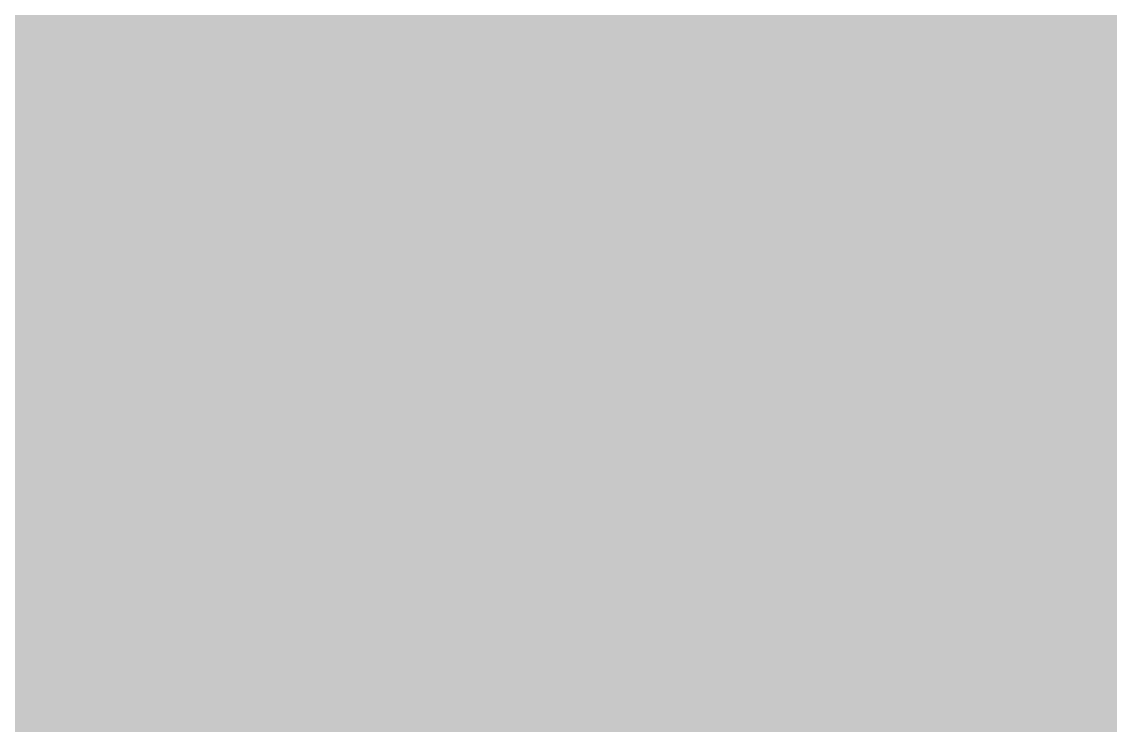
# Model space of a CAD drawing. Header units: inches. Extents: x -4266 to -1814, y 9706 to 12441.
# Drawn here: x -3052.22 to -3027.32, y 11291.75 to 11307.84 of the extents above; entities that cross this region are included whole.
import ezdxf

# ---------------------------------------------------------------- set-up
doc = ezdxf.new("R2010")
doc.units = ezdxf.units.IN
doc.header["$MEASUREMENT"] = 0
doc.layers.add('A-AREA-PATT-5', color=51, linetype='Continuous', lineweight=9, transparency=1)

msp = doc.modelspace()

# ---------------------------------------------------------------- hatches: boundary and pattern name
at = {"layer": 'A-AREA-PATT-5'}
h = msp.add_hatch(color=256, dxfattribs=at)
h.paths.add_polyline_path([(-2947.12374, 11280.6019), (-2947.12374, 11281.2894), (-2945.12374, 11281.2894), (-2945.12374, 11284.9144), (-2944.93004, 11284.9144), (-2944.93004, 11400.2269), (-2948.07374, 11400.2269), (-2948.07374, 11405.6019), (-2948.57374, 11405.6019), (-2948.57374, 11407.6019), (-2946.63624, 11407.6019), (-2946.63624, 11408.2269), (-2945.69874, 11408.2269), (-2945.69874, 11440.9769), (-2946.63624, 11440.9769), (-2946.63624, 11441.6019), (-2948.57374, 11441.6019), (-2948.57374, 11443.6019), (-2948.07374, 11443.6019), (-2948.07374, 11445.2269), (-2984.69874, 11445.2269), (-2984.69874, 11469.4144), (-3044.22374, 11469.4144), (-3044.22374, 11468.9144), (-3046.22374, 11468.9144), (-3046.22374, 11470.8519), (-3046.84874, 11470.8519), (-3046.84874, 11471.7894), (-3081.59874, 11471.7894), (-3081.59874, 11470.8519), (-3082.22374, 11470.8519), (-3082.22374, 11468.9144), (-3084.22374, 11468.9144), (-3084.22374, 11469.4144), (-3140.12374, 11469.4144), (-3140.12374, 11469.7894), (-3367.87374, 11469.7894), (-3367.87374, 11322.30481), (-3369.87374, 11322.30481), (-3369.87374, 11286.30481), (-3367.87374, 11286.30481), (-3367.87374, 11284.30481), (-3369.87374, 11284.30481), (-3369.87374, 11283.5394), (-3367.87374, 11283.5394), (-3367.87374, 11281.5394), (-3369.87374, 11281.5394), (-3369.87374, 11281.2894), (-3327.72374, 11281.2894), (-3327.72374, 11280.6019), (-3292.72374, 11280.6019), (-3292.72374, 11281.2894), (-3290.72374, 11281.2894), (-3290.72374, 11284.9144), (-3281.32374, 11284.9144), (-3281.32374, 11280.6019), (-3161.32374, 11280.6019), (-3161.32374, 11284.9144), (-3147.32374, 11284.9144), (-3147.32374, 11280.6019), (-3027.32374, 11280.6019), (-3027.32374, 11284.9144), (-3021.92374, 11284.9144), (-3021.92374, 11281.2894), (-2947.12686, 11281.2894), (-2947.12686, 11280.6019)], flags=0)
h.paths.add_polyline_path([(-3088.69874, 11285.26596), (-3148.32374, 11285.26596), (-3148.32374, 11287.26596), (-3026.32374, 11287.26596), (-3026.32374, 11285.26596), (-3085.94874, 11285.26596)], flags=0)
h.paths.add_polyline_path([(-3281.32374, 11285.26596), (-3282.32374, 11285.26596), (-3282.32374, 11287.26596), (-3160.32374, 11287.26596), (-3160.32374, 11285.26596), (-3278.99521, 11285.26596)], flags=0)
h.paths.add_polyline_path([(-3025.64215, 11286.6164), (-3026.04249, 11286.6164), (-3026.04249, 11289.36378), (-3025.04249, 11289.36378), (-3025.04249, 11286.6164), (-3025.54777, 11286.6164)], flags=0)
h.paths.add_polyline_path([(-3159.04249, 11286.6164), (-3160.04249, 11286.6164), (-3160.04249, 11289.36378), (-3159.04249, 11289.36378), (-3159.04249, 11287.26596)], flags=0)
h.paths.add_polyline_path([(-3283.60499, 11286.6164), (-3283.60499, 11289.36378), (-3282.60499, 11289.36378), (-3282.60499, 11286.6164)], flags=0)
h.paths.add_polyline_path([(-3149.60499, 11286.6164), (-3149.60499, 11289.36378), (-3148.60499, 11289.36378), (-3148.60499, 11286.6164)], flags=0)
h.paths.add_polyline_path([(-2980.57374, 11439.8519), (-2982.57374, 11439.8519), (-2982.57374, 11441.6019), (-2948.57374, 11441.6019), (-2948.57374, 11439.8519), (-2979.94874, 11439.8519)], flags=0)

doc.saveas('drawing.dxf')
